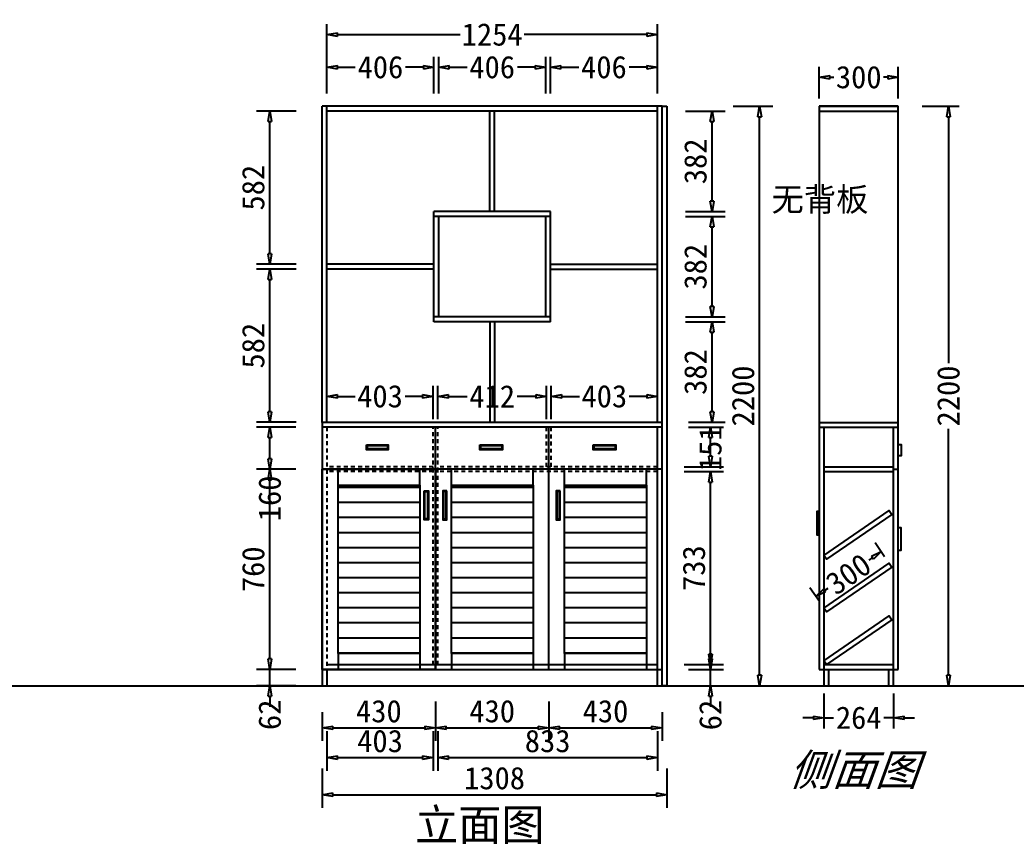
# Model space of a CAD drawing. Header units: millimetres. Extents: x 366509 to 398313, y -1245498 to -1202747.
# Drawn here: x 381884 to 385664, y -1206240 to -1203111 of the extents above; entities that cross this region are included whole.
import ezdxf

# ---------------------------------------------------------------- set-up
doc = ezdxf.new("R2010")
doc.units = ezdxf.units.MM
doc.header["$LTSCALE"] = 20
doc.linetypes.add('JIS_02_0.7', pattern=[1.35, 0.75, -0.6])
doc.layers.get('Defpoints').update_dxf_attribs({"color": 250})
doc.styles.get("Standard").update_dxf_attribs({"font": 'SimSun.ttf', "height": 85})
doc.styles.add('汉字', font='SimSun.ttf', dxfattribs={"oblique": 20, "height": 80})
doc.dimstyles.new('200', dxfattribs={"dimtxt": 90, "dimasz": 40, "dimexe": 50, "dimexo": 100, "dimgap": 20, "dimtad": 1, "dimdec": 0, "dimtxsty": 'Standard', "dimblk": 'CLOSEDBLANK', "dimcen": 100, "dimdle": 50, "dimclrd": 256, "dimclre": 256, "dimclrt": 256, "dimadec": 0, "dimazin": 0, "dimtfac": 1, "dimtdec": 0, "dimtmove": 2, "dimatfit": 3, "dimldrblk": 'CLOSEDBLANK', "dimfxl": 100, "dimfxlon": 1, "dimlwd": 25, "dimlwe": 25, "dimarcsym": 0})
doc.dimstyles.new('周文晶', dxfattribs={"dimtxt": 70, "dimasz": 40, "dimexe": 40, "dimexo": 30, "dimgap": 10, "dimtad": 0, "dimdec": 0, "dimtxsty": 'Standard', "dimblk": 'CLOSEDBLANK', "dimcen": 200, "dimclrd": 256, "dimclre": 256, "dimadec": 0, "dimazin": 0, "dimtfac": 1, "dimtdec": 0, "dimtmove": 0, "dimatfit": 3, "dimldrblk": 'CLOSEDBLANK', "dimfxl": 100, "dimfxlon": 1, "dimarcsym": 0})

# ---------------------------------------------------------------- blocks, each defined once
blk = doc.blocks.new('_ClosedBlank')
at = {"color": 0, "linetype": 'ByBlock', "lineweight": -2}
for p, q in [((-1, 0.167), (0, 0)), ((-1, 0.167), (-1, -0.167)), ((0, 0), (-1, -0.167))]:
    blk.add_line(p, q, dxfattribs=at)
blk = doc.blocks.new('*D420')
at = {"lineweight": 25, "transparency": 16777216}
for p, q in [((383461, -1205698.6), (383461, -1205848.6)), ((383031, -1205738.8), (383031, -1205848.6)), ((383071, -1205798.6), (383421, -1205798.6))]:
    blk.add_line(p, q, dxfattribs=at)
at = {"layer": 'Defpoints', "color": 0, "transparency": 16777216}
for p in [(383461, -1205576.8), (383031, -1205638.8), (383461, -1205798.6)]:
    blk.add_point(p, dxfattribs=at)
at = {"lineweight": 25, "transparency": 16777216, "xscale": 40, "yscale": 40, "zscale": 40, "rotation": 180}
blk.add_blockref('_ClosedBlank', (383031, -1205798.6), dxfattribs=at)
at = {"lineweight": 25, "transparency": 16777216, "xscale": 40, "yscale": 40, "zscale": 40}
blk.add_blockref('_ClosedBlank', (383461, -1205798.6), dxfattribs=at)
at = {"lineweight": -3, "transparency": 16777216, "insert": (383246, -1205736.1), "char_height": 85, "attachment_point": 5}
blk.add_mtext('430', dxfattribs=at)
blk = doc.blocks.new('*D421')
at = {"lineweight": 25, "transparency": 16777216}
for p, q in [((383461, -1205698.6), (383461, -1205848.6)), ((383891, -1205698.6), (383891, -1205848.6)), ((383501, -1205798.6), (383851, -1205798.6))]:
    blk.add_line(p, q, dxfattribs=at)
at = {"layer": 'Defpoints', "color": 0, "transparency": 16777216}
for p in [(383461, -1205576.8), (383891, -1205576.8), (383891, -1205798.6)]:
    blk.add_point(p, dxfattribs=at)
at = {"lineweight": 25, "transparency": 16777216, "xscale": 40, "yscale": 40, "zscale": 40, "rotation": 180}
blk.add_blockref('_ClosedBlank', (383461, -1205798.6), dxfattribs=at)
at = {"lineweight": 25, "transparency": 16777216, "xscale": 40, "yscale": 40, "zscale": 40}
blk.add_blockref('_ClosedBlank', (383891, -1205798.6), dxfattribs=at)
at = {"lineweight": -3, "transparency": 16777216, "insert": (383676, -1205736.1), "char_height": 85, "attachment_point": 5}
blk.add_mtext('430', dxfattribs=at)
blk = doc.blocks.new('*D422')
at = {"lineweight": 25, "transparency": 16777216}
for p, q in [((383891, -1205698.6), (383891, -1205848.6)), ((384321, -1205738.8), (384321, -1205848.6)), ((383931, -1205798.6), (384281, -1205798.6))]:
    blk.add_line(p, q, dxfattribs=at)
at = {"layer": 'Defpoints', "color": 0, "transparency": 16777216}
for p in [(383891, -1205576.8), (384321, -1205638.8), (384321, -1205798.6)]:
    blk.add_point(p, dxfattribs=at)
at = {"lineweight": 25, "transparency": 16777216, "xscale": 40, "yscale": 40, "zscale": 40, "rotation": 180}
blk.add_blockref('_ClosedBlank', (383891, -1205798.6), dxfattribs=at)
at = {"lineweight": 25, "transparency": 16777216, "xscale": 40, "yscale": 40, "zscale": 40}
blk.add_blockref('_ClosedBlank', (384321, -1205798.6), dxfattribs=at)
at = {"lineweight": -3, "transparency": 16777216, "insert": (384106, -1205736.1), "char_height": 85, "attachment_point": 5}
blk.add_mtext('430', dxfattribs=at)
blk = doc.blocks.new('*D423')
at = {"lineweight": 25, "transparency": 16777216}
for p, q in [((383049, -1205811.9), (383049, -1205961.9)), ((383452, -1205811.9), (383452, -1205961.9)), ((383089, -1205911.9), (383412, -1205911.9))]:
    blk.add_line(p, q, dxfattribs=at)
at = {"layer": 'Defpoints', "color": 0, "transparency": 16777216}
for p in [(383452, -1205558.8), (383049, -1205576.8), (383452, -1205911.9)]:
    blk.add_point(p, dxfattribs=at)
at = {"lineweight": 25, "transparency": 16777216, "xscale": 40, "yscale": 40, "zscale": 40, "rotation": 180}
blk.add_blockref('_ClosedBlank', (383049, -1205911.9), dxfattribs=at)
at = {"lineweight": 25, "transparency": 16777216, "xscale": 40, "yscale": 40, "zscale": 40}
blk.add_blockref('_ClosedBlank', (383452, -1205911.9), dxfattribs=at)
at = {"lineweight": -3, "transparency": 16777216, "insert": (383250.5, -1205849.4), "char_height": 85, "attachment_point": 5}
blk.add_mtext('403', dxfattribs=at)
blk = doc.blocks.new('*D424')
at = {"lineweight": 25, "transparency": 16777216}
for p, q in [((383470, -1205811.9), (383470, -1205961.9)), ((384303, -1205811.9), (384303, -1205961.9)), ((383510, -1205911.9), (384263, -1205911.9))]:
    blk.add_line(p, q, dxfattribs=at)
at = {"layer": 'Defpoints', "color": 0, "transparency": 16777216}
for p in [(383470, -1205558.8), (384303, -1205576.8), (384303, -1205911.9)]:
    blk.add_point(p, dxfattribs=at)
at = {"lineweight": 25, "transparency": 16777216, "xscale": 40, "yscale": 40, "zscale": 40, "rotation": 180}
blk.add_blockref('_ClosedBlank', (383470, -1205911.9), dxfattribs=at)
at = {"lineweight": 25, "transparency": 16777216, "xscale": 40, "yscale": 40, "zscale": 40}
blk.add_blockref('_ClosedBlank', (384303, -1205911.9), dxfattribs=at)
at = {"lineweight": -3, "transparency": 16777216, "insert": (383886.5, -1205849.4), "char_height": 85, "attachment_point": 5}
blk.add_mtext('833', dxfattribs=at)
blk = doc.blocks.new('*D449')
at = {"lineweight": 25, "transparency": 16777216}
for p, q in [((382832.1, -1205536.8), (382832.1, -1205496.8)), ((382931, -1205576.8), (382782.1, -1205576.8)), ((382832.1, -1205638.8), (382832.1, -1205576.8)), ((382931, -1205638.8), (382782.1, -1205638.8)), ((382832.1, -1205678.8), (382832.1, -1205718.8))]:
    blk.add_line(p, q, dxfattribs=at)
at = {"layer": 'Defpoints', "color": 0, "transparency": 16777216}
for p in [(382832.1, -1205576.8), (383031, -1205576.8), (383031, -1205638.8)]:
    blk.add_point(p, dxfattribs=at)
at = {"lineweight": 25, "transparency": 16777216, "xscale": 40, "yscale": 40, "zscale": 40}
for p, rotation in [((382832.1, -1205576.8), 270), ((382832.1, -1205638.8), 90)]:
    blk.add_blockref('_ClosedBlank', p, dxfattribs=dict(at, rotation=rotation))
at = {"lineweight": -3, "transparency": 16777216, "insert": (382832.1, -1205749.4), "char_height": 85, "attachment_point": 5, "rotation": 90}
blk.add_mtext('62', dxfattribs=at)
blk = doc.blocks.new('*D450')
at = {"lineweight": 25, "transparency": 16777216}
for p, q in [((382931, -1204816.8), (382782.1, -1204816.8)), ((382832.1, -1205536.8), (382832.1, -1204856.8)), ((382931, -1205576.8), (382782.1, -1205576.8))]:
    blk.add_line(p, q, dxfattribs=at)
at = {"layer": 'Defpoints', "color": 0, "transparency": 16777216}
for p in [(382832.1, -1204816.8), (383031, -1204816.8), (383031, -1205576.8)]:
    blk.add_point(p, dxfattribs=at)
at = {"lineweight": 25, "transparency": 16777216, "xscale": 40, "yscale": 40, "zscale": 40}
for p, rotation in [((382832.1, -1204816.8), 90), ((382832.1, -1205576.8), 270)]:
    blk.add_blockref('_ClosedBlank', p, dxfattribs=dict(at, rotation=rotation))
at = {"lineweight": -3, "transparency": 16777216, "insert": (382769.6, -1205196.8), "char_height": 85, "attachment_point": 5, "rotation": 90}
blk.add_mtext('760', dxfattribs=at)
blk = doc.blocks.new('*D451')
at = {"lineweight": 25, "transparency": 16777216}
for p, q in [((382931, -1204656.8), (382782.1, -1204656.8)), ((382832.1, -1204776.8), (382832.1, -1204696.8)), ((382931, -1204816.8), (382782.1, -1204816.8))]:
    blk.add_line(p, q, dxfattribs=at)
at = {"layer": 'Defpoints', "color": 0, "transparency": 16777216}
for p in [(382832.1, -1204656.8), (383031, -1204656.8), (383031, -1204816.8)]:
    blk.add_point(p, dxfattribs=at)
at = {"lineweight": 25, "transparency": 16777216, "xscale": 40, "yscale": 40, "zscale": 40}
for p, rotation in [((382832.1, -1204656.8), 90), ((382832.1, -1204816.8), 270)]:
    blk.add_blockref('_ClosedBlank', p, dxfattribs=dict(at, rotation=rotation))
at = {"lineweight": -3, "transparency": 16777216, "insert": (382832.1, -1204927.5), "char_height": 85, "attachment_point": 5, "rotation": 90}
blk.add_mtext('160', dxfattribs=at)
blk = doc.blocks.new('*D425')
at = {"lineweight": 25, "transparency": 16777216}
for p, q in [((384504.4, -1205536.8), (384504.4, -1205496.8)), ((384421, -1205576.8), (384554.4, -1205576.8)), ((384504.4, -1205638.8), (384504.4, -1205576.8)), ((384421, -1205638.8), (384554.4, -1205638.8)), ((384504.4, -1205678.8), (384504.4, -1205718.8))]:
    blk.add_line(p, q, dxfattribs=at)
at = {"layer": 'Defpoints', "color": 0, "transparency": 16777216}
for p in [(384321, -1205576.8), (384504.4, -1205576.8), (384321, -1205638.8)]:
    blk.add_point(p, dxfattribs=at)
at = {"lineweight": 25, "transparency": 16777216, "xscale": 40, "yscale": 40, "zscale": 40}
for p, rotation in [((384504.4, -1205576.8), 270), ((384504.4, -1205638.8), 90)]:
    blk.add_blockref('_ClosedBlank', p, dxfattribs=dict(at, rotation=rotation))
at = {"lineweight": -3, "transparency": 16777216, "insert": (384504.4, -1205750.2), "char_height": 85, "attachment_point": 5, "rotation": 90}
blk.add_mtext('62', dxfattribs=at)
blk = doc.blocks.new('*D452')
at = {"lineweight": 25, "transparency": 16777216}
for p, q in [((384404.4, -1204825.8), (384554.4, -1204825.8)), ((384504.4, -1205518.8), (384504.4, -1204865.8)), ((384404.4, -1205558.8), (384554.4, -1205558.8))]:
    blk.add_line(p, q, dxfattribs=at)
at = {"layer": 'Defpoints', "color": 0, "transparency": 16777216}
for p in [(384303, -1204825.8), (384504.4, -1204825.8), (384303, -1205558.8)]:
    blk.add_point(p, dxfattribs=at)
at = {"lineweight": 25, "transparency": 16777216, "xscale": 40, "yscale": 40, "zscale": 40}
for p, rotation in [((384504.4, -1204825.8), 90), ((384504.4, -1205558.8), 270)]:
    blk.add_blockref('_ClosedBlank', p, dxfattribs=dict(at, rotation=rotation))
at = {"lineweight": -3, "transparency": 16777216, "insert": (384441.9, -1205192.3), "char_height": 85, "attachment_point": 5, "rotation": 90}
blk.add_mtext('733', dxfattribs=at)
blk = doc.blocks.new('*D453')
at = {"lineweight": 25, "transparency": 16777216}
for p, q in [((384421, -1204656.8), (384554.4, -1204656.8)), ((384504.4, -1204767.8), (384504.4, -1204696.8)), ((384404.4, -1204807.8), (384554.4, -1204807.8))]:
    blk.add_line(p, q, dxfattribs=at)
at = {"layer": 'Defpoints', "color": 0, "transparency": 16777216}
for p in [(384321, -1204656.8), (384504.4, -1204656.8), (384303, -1204807.8)]:
    blk.add_point(p, dxfattribs=at)
at = {"lineweight": 25, "transparency": 16777216, "xscale": 40, "yscale": 40, "zscale": 40}
for p, rotation in [((384504.4, -1204656.8), 90), ((384504.4, -1204807.8), 270)]:
    blk.add_blockref('_ClosedBlank', p, dxfattribs=dict(at, rotation=rotation))
at = {"lineweight": -3, "transparency": 16777216, "insert": (384504.4, -1204737.3), "char_height": 85, "attachment_point": 5, "rotation": 90}
blk.add_mtext('151', dxfattribs=at)
blk = doc.blocks.new('*D454')
at = {"lineweight": 25, "transparency": 16777216}
for p, q in [((384410.2, -1204256.8), (384560.2, -1204256.8)), ((384510.2, -1204598.8), (384510.2, -1204296.8)), ((384421, -1204638.8), (384560.2, -1204638.8))]:
    blk.add_line(p, q, dxfattribs=at)
at = {"layer": 'Defpoints', "color": 0, "transparency": 16777216}
for p in [(384303, -1204256.8), (384510.2, -1204256.8), (384321, -1204638.8)]:
    blk.add_point(p, dxfattribs=at)
at = {"lineweight": 25, "transparency": 16777216, "xscale": 40, "yscale": 40, "zscale": 40}
for p, rotation in [((384510.2, -1204256.8), 90), ((384510.2, -1204638.8), 270)]:
    blk.add_blockref('_ClosedBlank', p, dxfattribs=dict(at, rotation=rotation))
at = {"lineweight": -3, "transparency": 16777216, "insert": (384447.7, -1204447.8), "char_height": 85, "attachment_point": 5, "rotation": 90}
blk.add_mtext('382', dxfattribs=at)
blk = doc.blocks.new('*D426')
at = {"lineweight": 25, "transparency": 16777216}
for p, q in [((384410.2, -1203856.8), (384560.2, -1203856.8)), ((384510.2, -1204198.8), (384510.2, -1203896.8)), ((384410.2, -1204238.8), (384560.2, -1204238.8))]:
    blk.add_line(p, q, dxfattribs=at)
at = {"layer": 'Defpoints', "color": 0, "transparency": 16777216}
for p in [(384303, -1203856.8), (384510.2, -1203856.8), (384303, -1204238.8)]:
    blk.add_point(p, dxfattribs=at)
at = {"lineweight": 25, "transparency": 16777216, "xscale": 40, "yscale": 40, "zscale": 40}
for p, rotation in [((384510.2, -1203856.8), 90), ((384510.2, -1204238.8), 270)]:
    blk.add_blockref('_ClosedBlank', p, dxfattribs=dict(at, rotation=rotation))
at = {"lineweight": -3, "transparency": 16777216, "insert": (384447.7, -1204047.8), "char_height": 85, "attachment_point": 5, "rotation": 90}
blk.add_mtext('382', dxfattribs=at)
blk = doc.blocks.new('*D455')
at = {"lineweight": 25, "transparency": 16777216}
for p, q in [((384410.2, -1203456.8), (384560.2, -1203456.8)), ((384510.2, -1203798.8), (384510.2, -1203496.8)), ((384410.2, -1203838.8), (384560.2, -1203838.8))]:
    blk.add_line(p, q, dxfattribs=at)
at = {"layer": 'Defpoints', "color": 0, "transparency": 16777216}
for p in [(384303, -1203456.8), (384510.2, -1203456.8), (383897, -1203838.8)]:
    blk.add_point(p, dxfattribs=at)
at = {"lineweight": 25, "transparency": 16777216, "xscale": 40, "yscale": 40, "zscale": 40}
for p, rotation in [((384510.2, -1203456.8), 90), ((384510.2, -1203838.8), 270)]:
    blk.add_blockref('_ClosedBlank', p, dxfattribs=dict(at, rotation=rotation))
at = {"lineweight": -3, "transparency": 16777216, "insert": (384447.7, -1203647.8), "char_height": 85, "attachment_point": 5, "rotation": 90}
blk.add_mtext('382', dxfattribs=at)
blk = doc.blocks.new('*D456')
at = {"lineweight": 25, "transparency": 16777216}
for p, q in [((384590.9, -1203438.8), (384740.9, -1203438.8)), ((384690.9, -1205598.8), (384690.9, -1203478.8)), ((384590.9, -1205638.8), (384740.9, -1205638.8))]:
    blk.add_line(p, q, dxfattribs=at)
at = {"layer": 'Defpoints', "color": 0, "transparency": 16777216}
for p in [(384321, -1203438.8), (384690.9, -1203438.8), (384321, -1205638.8)]:
    blk.add_point(p, dxfattribs=at)
at = {"lineweight": 25, "transparency": 16777216, "xscale": 40, "yscale": 40, "zscale": 40}
for p, rotation in [((384690.9, -1203438.8), 90), ((384690.9, -1205638.8), 270)]:
    blk.add_blockref('_ClosedBlank', p, dxfattribs=dict(at, rotation=rotation))
at = {"lineweight": -3, "transparency": 16777216, "insert": (384628.4, -1204538.8), "char_height": 85, "attachment_point": 5, "rotation": 90}
blk.add_mtext('2200', dxfattribs=at)
blk = doc.blocks.new('*D427')
at = {"lineweight": 25, "transparency": 16777216}
for p, q in [((383031, -1205952.8), (383031, -1206102.8)), ((384339, -1205952.8), (384339, -1206102.8)), ((383071, -1206052.8), (384299, -1206052.8))]:
    blk.add_line(p, q, dxfattribs=at)
at = {"layer": 'Defpoints', "color": 0, "transparency": 16777216}
for p in [(383031, -1205638.8), (384339, -1205638.8), (384339, -1206052.8)]:
    blk.add_point(p, dxfattribs=at)
at = {"lineweight": 25, "transparency": 16777216, "xscale": 40, "yscale": 40, "zscale": 40, "rotation": 180}
blk.add_blockref('_ClosedBlank', (383031, -1206052.8), dxfattribs=at)
at = {"lineweight": 25, "transparency": 16777216, "xscale": 40, "yscale": 40, "zscale": 40}
blk.add_blockref('_ClosedBlank', (384339, -1206052.8), dxfattribs=at)
at = {"lineweight": -3, "transparency": 16777216, "insert": (383685, -1205990.3), "char_height": 85, "attachment_point": 5}
blk.add_mtext('1308', dxfattribs=at)
blk = doc.blocks.new('*D457')
at = {"lineweight": 25, "transparency": 16777216}
for p, q in [((382932.1, -1204056.8), (382782.1, -1204056.8)), ((382832.1, -1204598.8), (382832.1, -1204096.8)), ((382932.1, -1204638.8), (382782.1, -1204638.8))]:
    blk.add_line(p, q, dxfattribs=at)
at = {"layer": 'Defpoints', "color": 0, "transparency": 16777216}
for p in [(382832.1, -1204056.8), (383049, -1204056.8), (383049, -1204638.8)]:
    blk.add_point(p, dxfattribs=at)
at = {"lineweight": 25, "transparency": 16777216, "xscale": 40, "yscale": 40, "zscale": 40}
for p, rotation in [((382832.1, -1204056.8), 90), ((382832.1, -1204638.8), 270)]:
    blk.add_blockref('_ClosedBlank', p, dxfattribs=dict(at, rotation=rotation))
at = {"lineweight": -3, "transparency": 16777216, "insert": (382769.6, -1204347.8), "char_height": 85, "attachment_point": 5, "rotation": 90}
blk.add_mtext('582', dxfattribs=at)
blk = doc.blocks.new('*D458')
at = {"lineweight": 25, "transparency": 16777216}
for p, q in [((382932.1, -1203456.8), (382782.1, -1203456.8)), ((382832.1, -1203998.8), (382832.1, -1203496.8)), ((382932.1, -1204038.8), (382782.1, -1204038.8))]:
    blk.add_line(p, q, dxfattribs=at)
at = {"layer": 'Defpoints', "color": 0, "transparency": 16777216}
for p in [(382832.1, -1203456.8), (383455, -1203456.8), (383049, -1204038.8)]:
    blk.add_point(p, dxfattribs=at)
at = {"lineweight": 25, "transparency": 16777216, "xscale": 40, "yscale": 40, "zscale": 40}
for p, rotation in [((382832.1, -1203456.8), 90), ((382832.1, -1204038.8), 270)]:
    blk.add_blockref('_ClosedBlank', p, dxfattribs=dict(at, rotation=rotation))
at = {"lineweight": -3, "transparency": 16777216, "insert": (382769.6, -1203747.8), "char_height": 85, "attachment_point": 5, "rotation": 90}
blk.add_mtext('582', dxfattribs=at)
blk = doc.blocks.new('*D416')
at = {"lineweight": -2, "transparency": 16777216}
for p, q in [((383049, -1203390.5), (383049, -1203250.5)), ((383455, -1203390.5), (383455, -1203250.5)), ((383089, -1203290.5), (383156.5, -1203290.5)), ((383415, -1203290.5), (383347.5, -1203290.5))]:
    blk.add_line(p, q, dxfattribs=at)
at = {"layer": 'Defpoints', "color": 0, "transparency": 16777216}
for p in [(383455, -1203290.5), (383049, -1203438.8), (383455, -1203856.8)]:
    blk.add_point(p, dxfattribs=at)
at = {"lineweight": -2, "transparency": 16777216, "xscale": 40, "yscale": 40, "zscale": 40, "rotation": 180}
blk.add_blockref('_ClosedBlank', (383049, -1203290.5), dxfattribs=at)
at = {"lineweight": -2, "transparency": 16777216, "xscale": 40, "yscale": 40, "zscale": 40}
blk.add_blockref('_ClosedBlank', (383455, -1203290.5), dxfattribs=at)
at = {"color": 0, "transparency": 16777216, "insert": (383252, -1203290.5), "char_height": 85, "attachment_point": 5}
blk.add_mtext('406', dxfattribs=at)
blk = doc.blocks.new('*D417')
at = {"lineweight": -2, "transparency": 16777216}
for p, q in [((383473, -1203390.5), (383473, -1203250.5)), ((383879, -1203390.5), (383879, -1203250.5)), ((383513, -1203290.5), (383580.5, -1203290.5)), ((383839, -1203290.5), (383771.5, -1203290.5))]:
    blk.add_line(p, q, dxfattribs=at)
at = {"layer": 'Defpoints', "color": 0, "transparency": 16777216}
for p in [(383879, -1203290.5), (383879, -1203456.8), (383473, -1203856.8)]:
    blk.add_point(p, dxfattribs=at)
at = {"lineweight": -2, "transparency": 16777216, "xscale": 40, "yscale": 40, "zscale": 40, "rotation": 180}
blk.add_blockref('_ClosedBlank', (383473, -1203290.5), dxfattribs=at)
at = {"lineweight": -2, "transparency": 16777216, "xscale": 40, "yscale": 40, "zscale": 40}
blk.add_blockref('_ClosedBlank', (383879, -1203290.5), dxfattribs=at)
at = {"color": 0, "transparency": 16777216, "insert": (383676, -1203290.5), "char_height": 85, "attachment_point": 5}
blk.add_mtext('406', dxfattribs=at)
blk = doc.blocks.new('*D418')
at = {"lineweight": -2, "transparency": 16777216}
for p, q in [((383897, -1203390.5), (383897, -1203250.5)), ((384303, -1203390.5), (384303, -1203250.5)), ((383937, -1203290.5), (384004.5, -1203290.5)), ((384263, -1203290.5), (384195.5, -1203290.5))]:
    blk.add_line(p, q, dxfattribs=at)
at = {"layer": 'Defpoints', "color": 0, "transparency": 16777216}
for p in [(384303, -1203290.5), (384303, -1203438.8), (383897, -1203456.8)]:
    blk.add_point(p, dxfattribs=at)
at = {"lineweight": -2, "transparency": 16777216, "xscale": 40, "yscale": 40, "zscale": 40, "rotation": 180}
blk.add_blockref('_ClosedBlank', (383897, -1203290.5), dxfattribs=at)
at = {"lineweight": -2, "transparency": 16777216, "xscale": 40, "yscale": 40, "zscale": 40}
blk.add_blockref('_ClosedBlank', (384303, -1203290.5), dxfattribs=at)
at = {"color": 0, "transparency": 16777216, "insert": (384100, -1203290.5), "char_height": 85, "attachment_point": 5}
blk.add_mtext('406', dxfattribs=at)
blk = doc.blocks.new('*D419')
at = {"lineweight": -2, "transparency": 16777216}
for p, q in [((383049, -1203266.6), (383049, -1203126.6)), ((384303, -1203266.6), (384303, -1203126.6)), ((383089, -1203166.6), (383554.1, -1203166.6)), ((384263, -1203166.6), (383797.9, -1203166.6))]:
    blk.add_line(p, q, dxfattribs=at)
at = {"layer": 'Defpoints', "color": 0, "transparency": 16777216}
for p in [(384303, -1203166.6), (383049, -1203456.8), (384303, -1203456.8)]:
    blk.add_point(p, dxfattribs=at)
at = {"lineweight": -2, "transparency": 16777216, "xscale": 40, "yscale": 40, "zscale": 40, "rotation": 180}
blk.add_blockref('_ClosedBlank', (383049, -1203166.6), dxfattribs=at)
at = {"lineweight": -2, "transparency": 16777216, "xscale": 40, "yscale": 40, "zscale": 40}
blk.add_blockref('_ClosedBlank', (384303, -1203166.6), dxfattribs=at)
at = {"color": 0, "transparency": 16777216, "insert": (383676, -1203166.6), "char_height": 85, "attachment_point": 5}
blk.add_mtext('1254', dxfattribs=at)
blk = doc.blocks.new('*D459')
at = {"lineweight": -2, "transparency": 16777216}
for p, q in [((384935, -1205668.8), (384935, -1205800.8)), ((385199, -1205668.8), (385199, -1205800.8)), ((384895, -1205760.8), (384855, -1205760.8)), ((384935, -1205760.8), (384971.5, -1205760.8)), ((385199, -1205760.8), (385162.4, -1205760.8)), ((385239, -1205760.8), (385279, -1205760.8))]:
    blk.add_line(p, q, dxfattribs=at)
at = {"layer": 'Defpoints', "color": 0, "transparency": 16777216}
for p in [(384935, -1205638.8), (385199, -1205638.8), (385199, -1205760.8)]:
    blk.add_point(p, dxfattribs=at)
at = {"lineweight": -2, "transparency": 16777216, "xscale": 40, "yscale": 40, "zscale": 40}
blk.add_blockref('_ClosedBlank', (384935, -1205760.8), dxfattribs=at)
at = {"lineweight": -2, "transparency": 16777216, "xscale": 40, "yscale": 40, "zscale": 40, "rotation": 180}
blk.add_blockref('_ClosedBlank', (385199, -1205760.8), dxfattribs=at)
at = {"color": 0, "transparency": 16777216, "insert": (385067, -1205760.8), "char_height": 85, "attachment_point": 5}
blk.add_mtext('264', dxfattribs=at)
blk = doc.blocks.new('*D428')
at = {"lineweight": -2, "transparency": 16777216}
for p, q in [((385307.6, -1203438.8), (385447.6, -1203438.8)), ((385407.6, -1203478.8), (385407.6, -1204414.1)), ((385407.6, -1205598.8), (385407.6, -1204663.6)), ((385307.6, -1205638.8), (385447.6, -1205638.8))]:
    blk.add_line(p, q, dxfattribs=at)
at = {"layer": 'Defpoints', "color": 0, "transparency": 16777216}
for p in [(385208, -1203438.8), (385407.6, -1203438.8), (385217, -1205638.8)]:
    blk.add_point(p, dxfattribs=at)
at = {"lineweight": -2, "transparency": 16777216, "xscale": 40, "yscale": 40, "zscale": 40}
for p, rotation in [((385407.6, -1203438.8), 90), ((385407.6, -1205638.8), 270)]:
    blk.add_blockref('_ClosedBlank', p, dxfattribs=dict(at, rotation=rotation))
at = {"color": 0, "transparency": 16777216, "insert": (385407.6, -1204538.8), "char_height": 85, "attachment_point": 5, "rotation": 90}
blk.add_mtext('2200', dxfattribs=at)
blk = doc.blocks.new('*D384')
at = {"lineweight": -2, "transparency": 16777216}
for p, q in [((384917, -1203408.8), (384917, -1203288.5)), ((385217, -1203408.8), (385217, -1203288.5)), ((384957, -1203328.5), (384972.9, -1203328.5)), ((385177, -1203328.5), (385161, -1203328.5))]:
    blk.add_line(p, q, dxfattribs=at)
at = {"layer": 'Defpoints', "color": 0, "transparency": 16777216}
for p in [(385217, -1203328.5), (384917, -1203438.8), (385217, -1203438.8)]:
    blk.add_point(p, dxfattribs=at)
at = {"lineweight": -2, "transparency": 16777216, "xscale": 40, "yscale": 40, "zscale": 40, "rotation": 180}
blk.add_blockref('_ClosedBlank', (384917, -1203328.5), dxfattribs=at)
at = {"lineweight": -2, "transparency": 16777216, "xscale": 40, "yscale": 40, "zscale": 40}
blk.add_blockref('_ClosedBlank', (385217, -1203328.5), dxfattribs=at)
at = {"color": 0, "transparency": 16777216, "insert": (385067, -1203328.5), "char_height": 85, "attachment_point": 5}
blk.add_mtext('300', dxfattribs=at)
blk = doc.blocks.new('*D385')
at = {"lineweight": -2, "transparency": 16777216}
for p, q in [((385164.8, -1205148.9), (385128.9, -1205096.9)), ((385118.7, -1205152.5), (385105.6, -1205161.6)), ((384917.9, -1205319.3), (384882, -1205267.3)), ((384937.6, -1205277.5), (384950.8, -1205268.4))]:
    blk.add_line(p, q, dxfattribs=at)
at = {"layer": 'Defpoints', "color": 0, "transparency": 16777216}
for p in [(385151.6, -1205129.8), (385181.8, -1205173.6), (384935, -1205344)]:
    blk.add_point(p, dxfattribs=at)
at = {"lineweight": -2, "transparency": 16777216, "xscale": 40, "yscale": 40, "zscale": 40}
for p, rotation in [((385151.6, -1205129.8), 34.61715798447761), ((384904.7, -1205300.2), 214.6171579844776)]:
    blk.add_blockref('_ClosedBlank', p, dxfattribs=dict(at, rotation=rotation))
at = {"color": 0, "transparency": 16777216, "insert": (385028.2, -1205215), "char_height": 85, "attachment_point": 5, "rotation": 34.6172}
blk.add_mtext('300', dxfattribs=at)
blk = doc.blocks.new('*D469')
at = {"lineweight": -2, "transparency": 16777216}
for p, q in [((383049, -1204626.8), (383049, -1204500.2)), ((383452, -1204626.8), (383452, -1204500.2)), ((383089, -1204540.2), (383155.8, -1204540.2)), ((383412, -1204540.2), (383345.3, -1204540.2))]:
    blk.add_line(p, q, dxfattribs=at)
at = {"layer": 'Defpoints', "color": 0, "transparency": 16777216}
for p in [(383452, -1204540.2), (383049, -1204656.8), (383452, -1204656.8)]:
    blk.add_point(p, dxfattribs=at)
at = {"lineweight": -2, "transparency": 16777216, "xscale": 40, "yscale": 40, "zscale": 40, "rotation": 180}
blk.add_blockref('_ClosedBlank', (383049, -1204540.2), dxfattribs=at)
at = {"lineweight": -2, "transparency": 16777216, "xscale": 40, "yscale": 40, "zscale": 40}
blk.add_blockref('_ClosedBlank', (383452, -1204540.2), dxfattribs=at)
at = {"color": 0, "transparency": 16777216, "insert": (383250.5, -1204540.2), "char_height": 85, "attachment_point": 5}
blk.add_mtext('403', dxfattribs=at)
blk = doc.blocks.new('*D470')
at = {"lineweight": -2, "transparency": 16777216}
for p, q in [((383470, -1204626.8), (383470, -1204500.2)), ((383882, -1204626.8), (383882, -1204500.2)), ((383510, -1204540.2), (383581.3, -1204540.2)), ((383842, -1204540.2), (383770.8, -1204540.2))]:
    blk.add_line(p, q, dxfattribs=at)
at = {"layer": 'Defpoints', "color": 0, "transparency": 16777216}
for p in [(383882, -1204540.2), (383470, -1204656.8), (383882, -1204656.8)]:
    blk.add_point(p, dxfattribs=at)
at = {"lineweight": -2, "transparency": 16777216, "xscale": 40, "yscale": 40, "zscale": 40, "rotation": 180}
blk.add_blockref('_ClosedBlank', (383470, -1204540.2), dxfattribs=at)
at = {"lineweight": -2, "transparency": 16777216, "xscale": 40, "yscale": 40, "zscale": 40}
blk.add_blockref('_ClosedBlank', (383882, -1204540.2), dxfattribs=at)
at = {"color": 0, "transparency": 16777216, "insert": (383676, -1204540.2), "char_height": 85, "attachment_point": 5}
blk.add_mtext('412', dxfattribs=at)
blk = doc.blocks.new('*D471')
at = {"lineweight": -2, "transparency": 16777216}
for p, q in [((383900, -1204626.8), (383900, -1204500.2)), ((384303, -1204626.8), (384303, -1204500.2)), ((383940, -1204540.2), (384006.8, -1204540.2)), ((384263, -1204540.2), (384196.3, -1204540.2))]:
    blk.add_line(p, q, dxfattribs=at)
at = {"layer": 'Defpoints', "color": 0, "transparency": 16777216}
for p in [(384303, -1204540.2), (383900, -1204656.8), (384303, -1204656.8)]:
    blk.add_point(p, dxfattribs=at)
at = {"lineweight": -2, "transparency": 16777216, "xscale": 40, "yscale": 40, "zscale": 40, "rotation": 180}
blk.add_blockref('_ClosedBlank', (383900, -1204540.2), dxfattribs=at)
at = {"lineweight": -2, "transparency": 16777216, "xscale": 40, "yscale": 40, "zscale": 40}
blk.add_blockref('_ClosedBlank', (384303, -1204540.2), dxfattribs=at)
at = {"color": 0, "transparency": 16777216, "insert": (384101.5, -1204540.2), "char_height": 85, "attachment_point": 5}
blk.add_mtext('403', dxfattribs=at)

msp = doc.modelspace()

# ---------------------------------------------------------------- hatches: boundary and pattern name
at = {"lineweight": -3}
h = msp.add_hatch(dxfattribs=at)
h.set_pattern_fill('LINE', color=250, scale=18, style=0)
h.set_pattern_definition([(0, (261446.443, -1192026.41), (0, 57.15), [])])
h.paths.add_polyline_path([(384262.016, -1204876.817), (383951.016, -1204876.817), (383951.016, -1205516.817), (384262.016, -1205516.817)])
h.paths.add_polyline_path([(383832.016, -1204876.817), (383521.016, -1204876.817), (383521.016, -1205516.817), (383832.016, -1205516.817)])
h.paths.add_polyline_path([(383091.016, -1205516.817), (383401.016, -1205516.817), (383401.016, -1204876.817), (383091.016, -1204876.817)])

# ---------------------------------------------------------------- linework, layer by layer
for p, q in [((383891.016, -1203438.817), (383031.016, -1203438.817)), ((383031.016, -1204638.817), (383031.016, -1203438.817)), ((383049.016, -1204638.817), (383049.016, -1203438.817)), ((384321.016, -1203438.817), (383891.016, -1203438.817)), ((384303.016, -1204638.817), (384303.016, -1203438.817)), ((384321.016, -1205638.817), (384321.016, -1203438.817)), ((384303.016, -1203456.817), (383049.016, -1203456.817)), ((383897.016, -1203838.817), (383455.016, -1203838.817)), ((383455.016, -1204256.817), (383455.016, -1203838.817)), ((383897.016, -1203856.817), (383455.016, -1203856.817)), ((383473.016, -1204238.817), (383473.016, -1203856.817)), ((383879.016, -1204238.817), (383879.016, -1203856.817)), ((383897.016, -1204256.817), (383897.016, -1203838.817)), ((383897.016, -1204238.817), (383455.016, -1204238.817)), ((383897.016, -1204256.817), (383455.016, -1204256.817)), ((384321.016, -1204638.817), (383031.016, -1204638.817)), ((383031.016, -1204638.817), (383031.016, -1205638.817)), ((384321.016, -1205638.817), (384321.016, -1204638.817)), ((384321.016, -1204656.817), (383031.016, -1204656.817)), ((383891.016, -1205576.817), (383891.016, -1204656.817)), ((384321.016, -1204816.817), (383031.016, -1204816.817)), ((383091.016, -1204876.817), (383091.016, -1204816.817)), ((383401.016, -1204876.817), (383401.016, -1204816.817)), ((383461.016, -1205576.817), (383461.016, -1204816.817)), ((383521.016, -1204876.817), (383521.016, -1204816.817)), ((383832.016, -1204876.817), (383832.016, -1204816.817)), ((383951.016, -1204876.817), (383951.016, -1204816.817)), ((384262.016, -1204876.817), (384262.016, -1204816.817)), ((383091.016, -1205516.817), (383091.016, -1205576.817)), ((383401.016, -1205516.817), (383401.016, -1205576.817)), ((383521.016, -1205516.817), (383521.016, -1205576.817)), ((383832.016, -1205516.817), (383832.016, -1205576.817)), ((383951.016, -1205516.817), (383951.016, -1205576.817)), ((384262.016, -1205516.817), (384262.016, -1205576.817)), ((383031.016, -1205576.817), (384321.016, -1205576.817)), ((383049.016, -1205576.817), (383049.016, -1205638.817)), ((384303.016, -1205638.817), (384303.016, -1205576.817)), ((383031.016, -1205638.817), (384321.016, -1205638.817))]:
    msp.add_line(p, q, dxfattribs=at)
for p, q in [((384321.016, -1203438.817), (384339.016, -1203438.817)), ((384339.016, -1203438.817), (384339.016, -1205638.817)), ((385198.96, -1203438.834), (384916.96, -1203438.834)), ((384916.96, -1203438.834), (384916.96, -1203438.834)), ((384934.96, -1203438.834), (384934.96, -1203438.834)), ((385216.96, -1203438.834), (385198.96, -1203438.834)), ((385198.96, -1203438.834), (385198.96, -1203438.834)), ((385216.96, -1203438.834), (385216.96, -1203438.834)), ((383667.016, -1203838.817), (383667.016, -1203456.817)), ((383685.016, -1203838.817), (383685.016, -1203456.817)), ((383455.016, -1204038.817), (383049.016, -1204038.817)), ((383897.016, -1204038.817), (384303.016, -1204038.817)), ((383455.016, -1204056.817), (383049.016, -1204056.817)), ((383897.016, -1204056.817), (384303.016, -1204056.817)), ((383667.016, -1204256.817), (383667.016, -1204638.817)), ((383685.016, -1204256.817), (383685.016, -1204638.817)), ((383461.016, -1204816.817), (383461.016, -1204656.817)), ((384934.96, -1205576.817), (384934.96, -1205638.817)), ((384952.96, -1205638.817), (384952.96, -1205576.817)), ((366509.141, -1205638.817), (398312.891, -1205638.817)), ((384339.016, -1205638.817), (384321.016, -1205638.817)), ((384934.96, -1205638.817), (384952.96, -1205638.817))]:
    msp.add_line(p, q)
at = {"color": 0}
for p, q in [((384916.96, -1203438.834), (385216.96, -1203438.834)), ((384916.96, -1203438.834), (384916.96, -1205576.817)), ((385198.96, -1203438.834), (385216.96, -1203438.834)), ((385216.96, -1205576.817), (385216.96, -1203438.834)), ((384916.96, -1203456.834), (385216.96, -1203456.834)), ((384916.96, -1204638.817), (385216.96, -1204638.817)), ((384916.96, -1204656.817), (385216.96, -1204656.817)), ((384934.96, -1204656.817), (384934.96, -1205576.817)), ((385198.96, -1205638.817), (385198.96, -1204656.817)), ((384934.96, -1204807.817), (385198.96, -1204807.817)), ((384934.96, -1204825.817), (385198.96, -1204825.817)), ((385198.96, -1204816.817), (385216.96, -1204816.817)), ((384934.96, -1205558.817), (385198.96, -1205558.817)), ((384916.96, -1205576.817), (385216.96, -1205576.817)), ((385180.96, -1205638.817), (385180.96, -1205576.817)), ((384934.96, -1205638.817), (385198.96, -1205638.817))]:
    msp.add_line(p, q, dxfattribs=at)
at = {"color": 250, "linetype": 'JIS_02_0.7', "lineweight": -3}
for p, q in [((383049.016, -1204656.817), (383049.016, -1205576.817)), ((383452.016, -1204825.817), (383452.016, -1204656.817)), ((383470.016, -1204825.817), (383470.016, -1204656.817)), ((383882.016, -1204807.817), (383882.016, -1204656.817)), ((383900.016, -1204807.817), (383900.016, -1204656.817)), ((383452.016, -1204807.817), (383049.016, -1204807.817)), ((383452.016, -1204825.817), (383049.016, -1204825.817)), ((383452.016, -1205558.817), (383452.016, -1204825.817)), ((384303.016, -1204807.817), (383470.016, -1204807.817)), ((383470.016, -1205558.817), (383470.016, -1204825.817)), ((384303.016, -1204825.817), (383470.016, -1204825.817))]:
    msp.add_line(p, q, dxfattribs=at)
at = {"color": 250, "lineweight": -3}
for p, q in [((384303.016, -1205576.817), (384303.016, -1204656.817)), ((383049.016, -1205558.817), (384303.016, -1205558.817))]:
    msp.add_line(p, q, dxfattribs=at)
for points in [[(383199.709, -1204724.3), (383281.513, -1204724.3), (383281.513, -1204742.878), (383199.709, -1204742.878)], [(383202.709, -1204727.3), (383278.513, -1204727.3), (383278.513, -1204739.878), (383202.709, -1204739.878)], [(383629.709, -1204724.3), (383715.513, -1204724.3), (383715.513, -1204742.878), (383629.709, -1204742.878)], [(383632.709, -1204727.3), (383712.513, -1204727.3), (383712.513, -1204739.878), (383632.709, -1204739.878)], [(384059.709, -1204724.3), (384145.513, -1204724.3), (384145.513, -1204742.878), (384059.709, -1204742.878)], [(384062.709, -1204727.3), (384142.513, -1204727.3), (384142.513, -1204739.878), (384062.709, -1204739.878)], [(385216.96, -1204722.517), (385227.5, -1204722.517), (385227.5, -1204766.54), (385216.96, -1204766.54)], [(383417.701, -1204898.441), (383433.74, -1204898.441), (383433.74, -1205008.425), (383417.701, -1205008.425)], [(383420.701, -1204901.441), (383430.74, -1204901.441), (383430.74, -1205005.425), (383420.701, -1205005.425)], [(383504.33, -1204898.441), (383488.291, -1204898.441), (383488.291, -1205008.425), (383504.33, -1205008.425)], [(383501.33, -1204901.441), (383491.291, -1204901.441), (383491.291, -1205005.425), (383501.33, -1205005.425)], [(383934.33, -1204898.441), (383918.291, -1204898.441), (383918.291, -1205008.425), (383934.33, -1205008.425)], [(383931.33, -1204901.441), (383921.291, -1204901.441), (383921.291, -1205005.425), (383931.33, -1205005.425)], [(384916.96, -1204977.782), (384907.63, -1204977.782), (384907.63, -1205065.361), (384916.96, -1205065.361)], [(385216.96, -1205037.626), (385226.289, -1205037.626), (385226.289, -1205125.204), (385216.96, -1205125.204)]]:
    msp.add_lwpolyline(points, close=True)
at = {"lineweight": -3}
for points in [[(383461.016, -1205576.817), (383031.016, -1205576.817), (383031.016, -1204816.817), (383461.016, -1204816.817)], [(383401.016, -1205516.817), (383091.016, -1205516.817), (383091.016, -1204876.817), (383401.016, -1204876.817)], [(383832.016, -1205516.817), (383521.016, -1205516.817), (383521.016, -1204876.817), (383832.016, -1204876.817)], [(384262.016, -1205516.817), (383951.016, -1205516.817), (383951.016, -1204876.817), (384262.016, -1204876.817)]]:
    msp.add_lwpolyline(points, close=True, dxfattribs=at)
for points in [[(384934.959, -1205144.004), (385181.849, -1204973.577), (385192.075, -1204988.39), (384945.185, -1205158.817), (384934.959, -1205144.004)], [(384934.959, -1205344.004), (385181.849, -1205173.577), (385192.075, -1205188.39), (384945.185, -1205358.817), (384934.959, -1205344.004)], [(384934.959, -1205544.004), (385181.849, -1205373.577), (385192.075, -1205388.39), (384945.185, -1205558.817), (384934.959, -1205544.004)]]:
    msp.add_lwpolyline(points)

# ---------------------------------------------------------------- texts
at = {"lineweight": -3, "attachment_point": 1}
for s, insert, char_height, width in [('无背板', (384735.922, -1203747.261), 90, 545.64139), ('立面图', (383383.704, -1206107.168), 120, 1105.27366)]:
    msp.add_mtext(s, dxfattribs=dict(at, insert=insert, char_height=char_height, width=width))
at = {"color": 0, "insert": (384800.889, -1205898.257), "char_height": 120, "width": 1293.93172, "attachment_point": 1, "style": '汉字'}
msp.add_mtext('侧面图', dxfattribs=at)

# ---------------------------------------------------------------- dimensions: what is measured, and where the dimension line sits
for base, p1, p2, picture, middle in [((384303.016, -1203166.55), (383049.016, -1203456.817), (384303.016, -1203456.817), '*D419', (383676.016, -1203166.55)), ((383455.016, -1203290.457), (383049.016, -1203438.817), (383455.016, -1203856.817), '*D416', (383252.016, -1203290.457)), ((383879.016, -1203290.457), (383473.016, -1203856.817), (383879.016, -1203456.817), '*D417', (383676.016, -1203290.457)), ((384303.016, -1203290.457), (383897.016, -1203456.817), (384303.016, -1203438.817), '*D418', (384100.016, -1203290.457)), ((385216.96, -1203328.54), (384916.96, -1203438.834), (385216.96, -1203438.834), '*D384', (385066.96, -1203328.54)), ((383452.016, -1204540.181), (383049.016, -1204656.817), (383452.016, -1204656.817), '*D469', (383250.516, -1204540.181)), ((383882.016, -1204540.181), (383470.016, -1204656.817), (383882.016, -1204656.817), '*D470', (383676.016, -1204540.181)), ((384303.016, -1204540.181), (383900.016, -1204656.817), (384303.016, -1204656.817), '*D471', (384101.516, -1204540.181))]:
    dim = msp.add_linear_dim(base=base, p1=p1, p2=p2, dimstyle='周文晶')
    dim.commit()
    dim.dimension.update_dxf_attribs({"geometry": picture, "text_midpoint": middle})
at = {"lineweight": -3}
for base, p1, p2, angle, picture, middle in [((384690.897, -1203438.817), (384321.016, -1205638.817), (384321.016, -1203438.817), 90, '*D456', (384628.397, -1204538.817)), ((382832.123, -1203456.817), (383049.016, -1204038.817), (383455.016, -1203456.817), 90, '*D458', (382769.623, -1203747.817)), ((384510.19, -1203456.817), (383897.016, -1203838.817), (384303.016, -1203456.817), 270, '*D455', (384447.69, -1203647.817)), ((384510.19, -1203856.817), (384303.016, -1204238.817), (384303.016, -1203856.817), 270, '*D426', (384447.69, -1204047.817)), ((382832.123, -1204056.817), (383049.016, -1204638.817), (383049.016, -1204056.817), 90, '*D457', (382769.623, -1204347.817)), ((384510.19, -1204256.817), (384321.016, -1204638.817), (384303.016, -1204256.817), 270, '*D454', (384447.69, -1204447.817)), ((382832.123, -1204816.817), (383031.016, -1205576.817), (383031.016, -1204816.817), 270, '*D450', (382769.623, -1205196.817)), ((384504.386, -1204825.817), (384303.016, -1205558.817), (384303.016, -1204825.817), 270, '*D452', (384441.886, -1205192.317))]:
    dim = msp.add_linear_dim(base=base, p1=p1, p2=p2, angle=angle, dimstyle='200', dxfattribs=at)
    dim.commit()
    dim.dimension.update_dxf_attribs({"geometry": picture, "text_midpoint": middle})
at = {"color": 0}
dim = msp.add_linear_dim(base=(385407.57, -1203438.834), p1=(385216.96, -1205638.817), p2=(385207.96, -1203438.834), angle=90, dimstyle='周文晶', dxfattribs=at)
dim.commit()
dim.dimension.update_dxf_attribs({"geometry": '*D428', "text_midpoint": (385407.57, -1204538.825)})
at = {"lineweight": -3}
for base, p1, p2, picture, middle in [((384504.386, -1204656.817), (384303.016, -1204807.817), (384321.016, -1204656.817), '*D453', (384504.386, -1204737.317)), ((382832.123, -1204656.817), (383031.016, -1204816.817), (383031.016, -1204656.817), '*D451', (382832.123, -1204927.496)), ((382832.123, -1205576.817), (383031.016, -1205638.817), (383031.016, -1205576.817), '*D449', (382832.123, -1205749.434)), ((384504.386, -1205576.817), (384321.016, -1205638.817), (384321.016, -1205576.817), '*D425', (384504.386, -1205750.187))]:
    dim = msp.add_linear_dim(base=base, p1=p1, p2=p2, angle=270, dimstyle='200', dxfattribs=at)
    dim.commit()
    dim.dimension.update_dxf_attribs({"geometry": picture, "text_midpoint": middle, "dimtype": 128})
dim = msp.add_aligned_dim(p1=(384934.96, -1205344.003), p2=(385181.849, -1205173.577), distance=53.223, dimstyle='周文晶')
dim.commit()
dim.dimension.update_dxf_attribs({"geometry": '*D385', "text_midpoint": (385028.169, -1205214.989)})
for base, p1, p2, picture, middle in [((383452.016, -1205911.909), (383049.016, -1205576.817), (383452.016, -1205558.817), '*D423', (383250.516, -1205849.409)), ((384303.016, -1205911.909), (383470.016, -1205558.817), (384303.016, -1205576.817), '*D424', (383886.516, -1205849.409)), ((383461.016, -1205798.561), (383031.016, -1205638.817), (383461.016, -1205576.817), '*D420', (383246.016, -1205736.061)), ((383891.016, -1205798.561), (383461.016, -1205576.817), (383891.016, -1205576.817), '*D421', (383676.016, -1205736.061)), ((384321.016, -1205798.561), (383891.016, -1205576.817), (384321.016, -1205638.817), '*D422', (384106.016, -1205736.061)), ((384339.016, -1206052.847), (383031.016, -1205638.817), (384339.016, -1205638.817), '*D427', (383685.016, -1205990.347))]:
    dim = msp.add_linear_dim(base=base, p1=p1, p2=p2, dimstyle='200', dxfattribs=at)
    dim.commit()
    dim.dimension.update_dxf_attribs({"geometry": picture, "text_midpoint": middle})
at = {"color": 0}
dim = msp.add_linear_dim(base=(385198.96, -1205760.82), p1=(384934.96, -1205638.817), p2=(385198.96, -1205638.817), dimstyle='周文晶', dxfattribs=at)
dim.commit()
dim.dimension.update_dxf_attribs({"geometry": '*D459', "text_midpoint": (385066.96, -1205760.82)})

doc.saveas('drawing.dxf')
